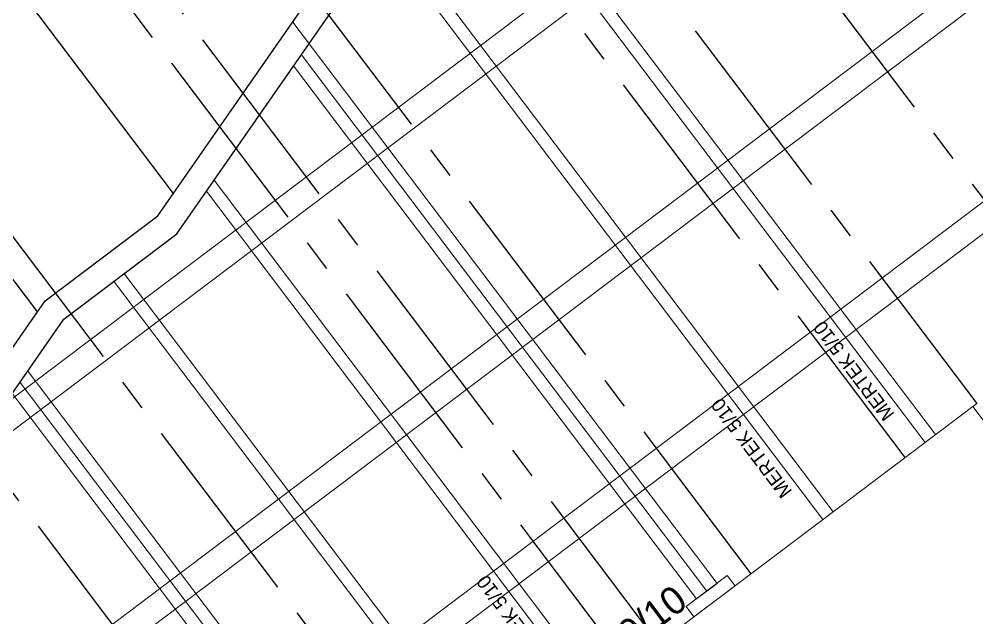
# Model space of a CAD drawing. Header units: millimetres. Extents: x 2232 to 85269, y -3593 to 5869.
# Drawn here: x 3664.2 to 3757.2, y -415 to -356.7 of the extents above; entities that cross this region are included whole.
import ezdxf

# ---------------------------------------------------------------- set-up
doc = ezdxf.new("R2010")
doc.units = ezdxf.units.MM
for name, pattern in [('CENTER2', [112.5, 75, -12.5, 12.5, -12.5]), ('DASHDOT2', [12.7, 6.35, -3.175, 0, -3.175]), ('DOTX2', [0.5, 0, -0.5])]:
    doc.linetypes.add(name, pattern=pattern)
doc.layers.add("'YAZI", color=7, linetype='Continuous')
doc.layers.add('GORUNUS', color=125, linetype='Continuous')
for name, color, linetype, lineweight in [('aks', 251, 'DASHDOT2', 35), ('DENIZLIK', 8, 'Continuous', 20), ('G4', 67, 'Continuous', 30), ('iz', 1, 'DOTX2', 20), ('Mertek', 137, 'Continuous', 5), ('sıva iç', 21, 'Continuous', 0), ('ÖLÇÜ İÇ', 7, 'Continuous', 9)]:
    doc.layers.add(name, color=color, linetype=linetype, lineweight=lineweight)
doc.styles.get("Standard").update_dxf_attribs({"font": 'arial.ttf'})

# ---------------------------------------------------------------- blocks, each defined once
blk = doc.blocks.new('GHGFHGF')
at = {"layer": 'aks', "color": 251, "linetype": 'CENTER2', "lineweight": -3}
for points in [[(1294184.78, -408570.35), (1294184.78, -409089.54)], [(1294244.78, -408570.35), (1294244.78, -409089.54)], [(1294334.78, -408570.35), (1294334.78, -409089.54)], [(1294349.78, -408570.35), (1294349.78, -409089.54)], [(1294394.78, -408570.35), (1294394.78, -409089.54)], [(1294469.78, -408570.35), (1294469.78, -409089.54)], [(1294504.78, -408570.35), (1294504.78, -409089.54)], [(1294554.78, -408570.35), (1294554.78, -409089.54)]]:
    blk.add_lwpolyline(points, dxfattribs=at)
at = {"layer": 'DENIZLIK'}
for p, q in [((1294377.01, -408823.11, 1163.75), (1294377.01, -409084.57, 1163.75)), ((1294212.97, -408859.1, 1163.75), (1294212.97, -409084.57, 1163.75))]:
    blk.add_line(p, q, dxfattribs=at)
at = {"layer": 'DENIZLIK', "elevation": 1163.75}
for points in [[(1294372.01, -408824.74), (1294372.01, -409084.57), (1294382.01, -409084.57), (1294382.01, -408810.94)], [(1294207.97, -408860.75), (1294207.97, -409084.57), (1294217.97, -409084.57), (1294217.97, -408857.46)]]:
    blk.add_lwpolyline(points, dxfattribs=at)
blk.add_lwpolyline([(1294387.01, -409084.57), (1294367.01, -409084.57), (1294367.01, -409089.57), (1294387.01, -409089.57)], close=True, dxfattribs=at)
at = {"layer": 'G4'}
blk.add_lwpolyline([(1294304.78, -408836.26), (1294304.78, -408689.54), (1294234.78, -408689.54), (1294234.78, -408841.19)], dxfattribs=at)
at = {"layer": 'GORUNUS', "lineweight": 30}
for points in [[(1293479.78, -409089.54), (1294239.78, -408839.54), (1294294.78, -408839.54), (1294544.78, -408757.58), (1294794.78, -408839.54), (1294849.78, -408839.54), (1295609.78, -409089.54)], [(1293511.78, -409089.54), (1294241.38, -408849.54), (1294296.37, -408849.54), (1294544.78, -408768.1), (1294793.18, -408849.54), (1294848.17, -408849.54), (1295577.77, -409089.54)]]:
    blk.add_lwpolyline(points, dxfattribs=at)
at = {"layer": 'iz', "ltscale": 50}
blk.add_line((1293379.78, -409089.54), (1295709.78, -409089.54), dxfattribs=at)
at = {"layer": 'Mertek', "elevation": 1794.87}
for points in [[(1294479.62, -409089.54), (1294479.62, -408789.46)], [(1294484.62, -408787.82), (1294484.62, -409089.54)], [(1294429.8, -409089.54), (1294429.8, -408805.8)], [(1294434.8, -408804.16), (1294434.8, -409089.54)], [(1294315.59, -409089.54), (1294315.59, -408843.24)], [(1294320.59, -408841.6), (1294320.59, -409089.54)], [(1294265.76, -409089.54), (1294265.76, -408849.31)], [(1294270.76, -408849.31), (1294270.76, -409089.54)]]:
    blk.add_lwpolyline(points, dxfattribs=at)
at = {"layer": 'sıva iç', "elevation": 1163.75}
for points in [[(1294202.93, -408862.19), (1294886.62, -408862.19)], [(1294172.53, -408872.19), (1294917.02, -408872.19)], [(1293918.66, -408955.63), (1294694.78, -408955.63)], [(1293888.27, -408965.63), (1294694.78, -408965.63)], [(1293703, -409028.35), (1294694.78, -409028.35)], [(1293703, -409038.35), (1294694.78, -409038.35)]]:
    blk.add_lwpolyline(points, dxfattribs=at)
at = {"layer": 'sıva iç'}
for points in [[(1294504.78, -409089.54), (1294164.78, -409089.54)], [(1294502.78, -409106.54), (1294502.78, -409089.54)]]:
    blk.add_lwpolyline(points, dxfattribs=at)
at = {"layer": "'YAZI", "char_height": 4.8, "attachment_point": 1, "rotation": 90}
for insert in [(1294307.45, -409084.69, 2110.22), (1294421.66, -409084.69, 2110.22), (1294471.49, -409084.69, 2110.22)]:
    blk.add_mtext_dynamic_manual_height_columns('\\A1;\\pxqc;{\\fBahnschrift SemiLight|b0|i0|c162|p34;\\H1.125x;MERTEK 5/10}', width=68.0577, gutter_width=25, heights=[0], dxfattribs=dict(at, insert=insert))
at = {"layer": "'YAZI", "insert": (1294393.42, -409074.18, 1163.75), "char_height": 9.6, "attachment_point": 3}
blk.add_mtext_dynamic_manual_height_columns('\\A1;\\pxqc;{\\fBahnschrift SemiLight|b0|i0|c162|p34;\\H1.125x;DİKME 10/10}', width=136.1154, gutter_width=50, heights=[0], dxfattribs=at)
blk = doc.blocks.new('RRRR')
at = {"layer": 'sıva iç', "rotation": 37.05267661197627}
blk.add_blockref('GHGFHGF', (-156760.25, -889310.84), dxfattribs=at)

msp = doc.modelspace()

# ---------------------------------------------------------------- block references
at = {"layer": 'ÖLÇÜ İÇ', "xscale": 0.25, "yscale": 0.25, "zscale": 0.25}
msp.add_blockref('RRRR', (-276957.058, 108554.699), dxfattribs=at)

doc.saveas('drawing.dxf')
